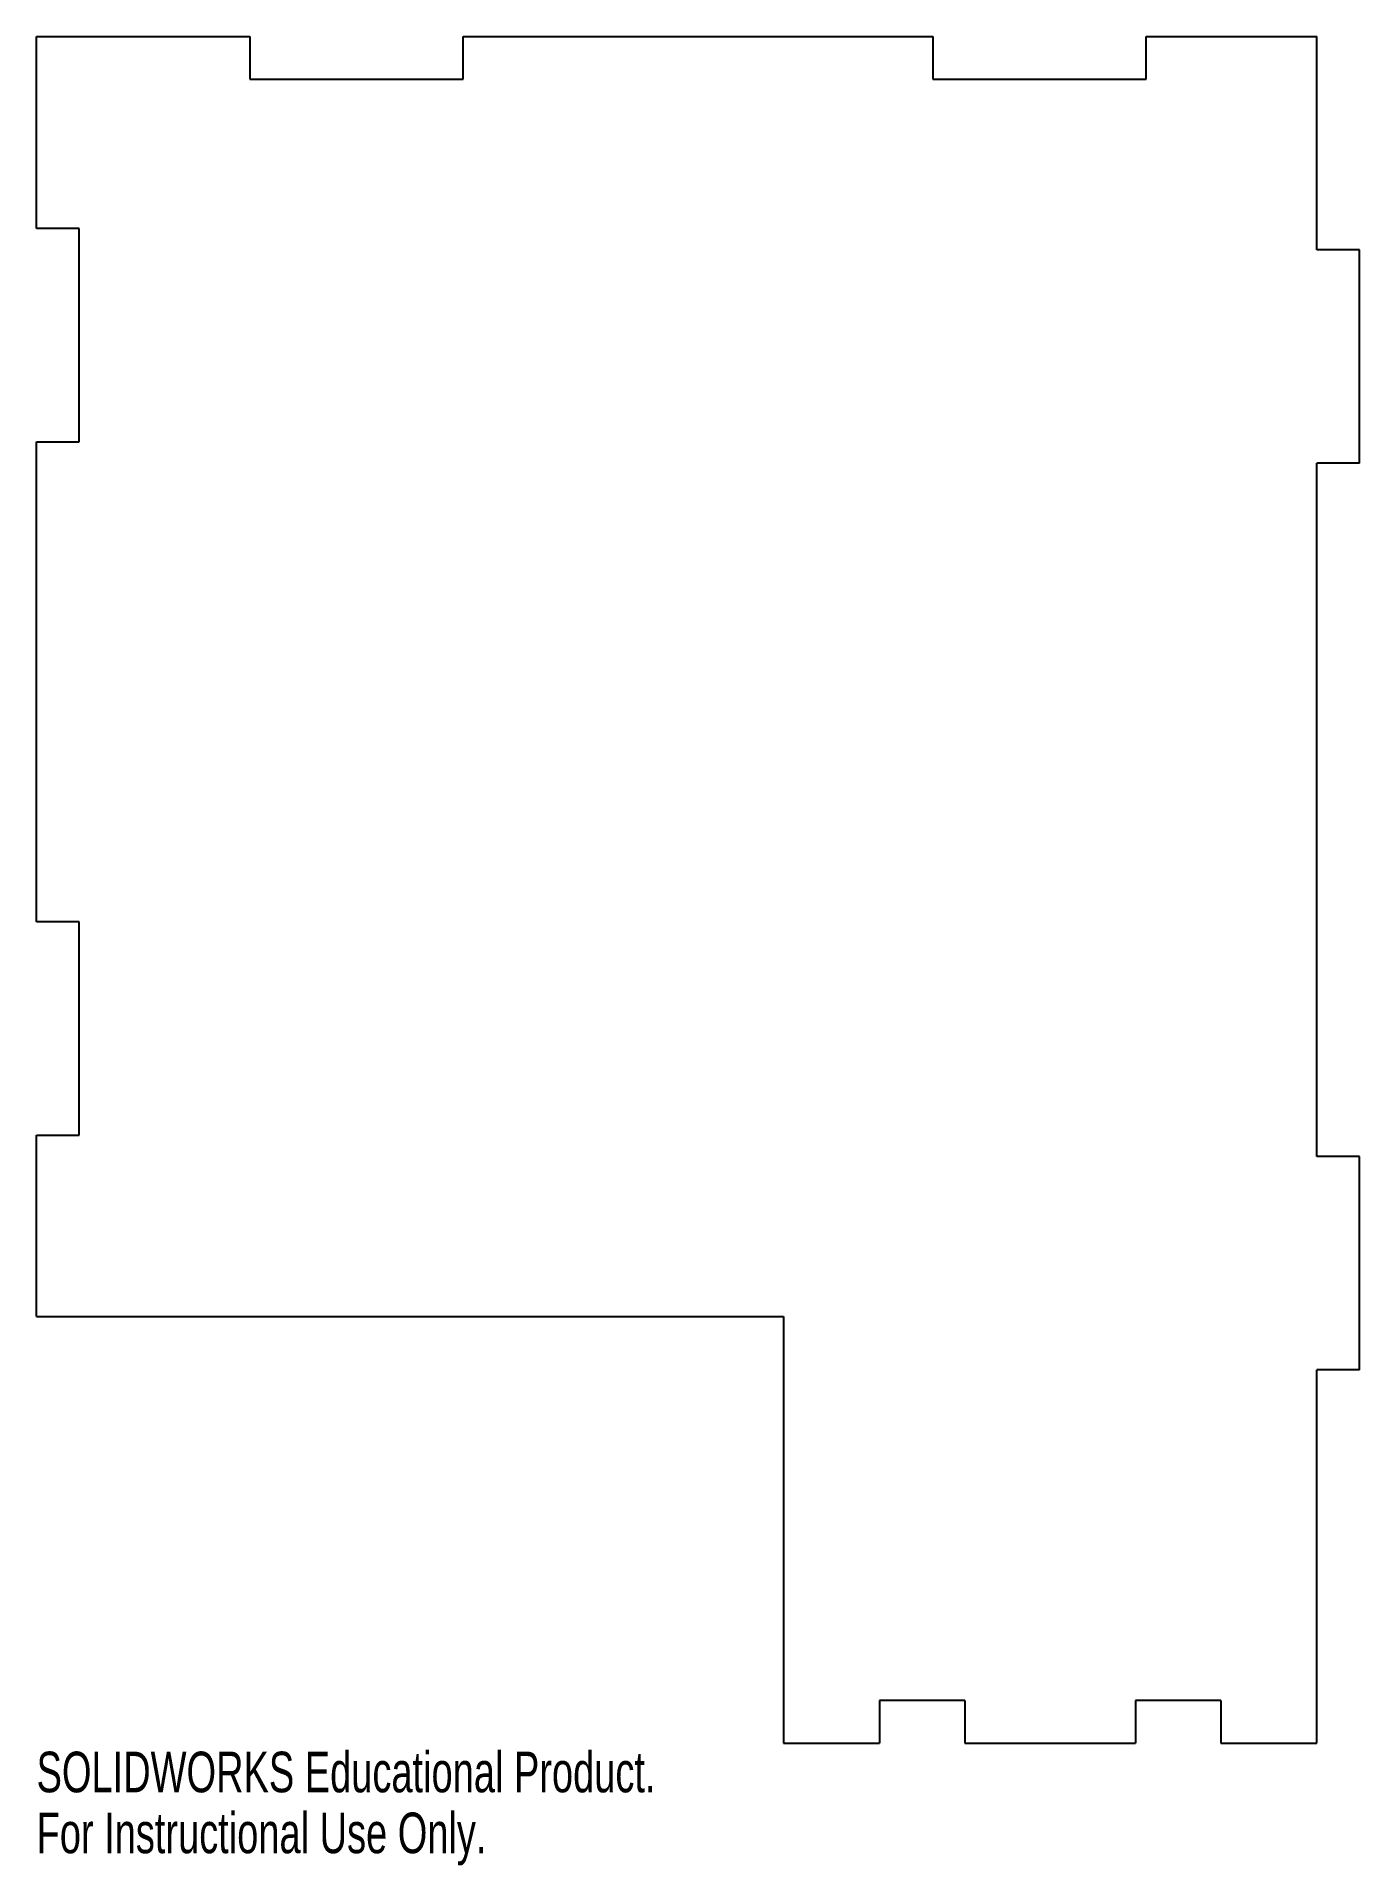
# Model space of a CAD drawing. Header units: inches. Extents: x -6 to 0.2, y -4.57 to 4.
import ezdxf

# ---------------------------------------------------------------- set-up
doc = ezdxf.new("R2010")
doc.units = ezdxf.units.IN
doc.header["$MEASUREMENT"] = 0
doc.styles.add('SLDTEXTSTYLE0', font='TXT', dxfattribs={"width": 0.7})

msp = doc.modelspace()

# ---------------------------------------------------------------- linework, layer by layer
at = {"color": 7, "linetype": 'Continuous', "lineweight": 25}
for p, q in [((-6, 4), (-5, 4)), ((-6, 3.1), (-6, 4)), ((-5, 4), (-5, 3.8)), ((-4, 4), (-1.8, 4)), ((-4, 3.8), (-4, 4)), ((-1.8, 4), (-1.8, 3.8)), ((-0.8, 4), (0, 4)), ((-0.8, 3.8), (-0.8, 4)), ((0, 3), (0, 4)), ((-5, 3.8), (-4, 3.8)), ((-1.8, 3.8), (-0.8, 3.8)), ((-5.8, 3.1), (-6, 3.1)), ((-5.8, 2.1), (-5.8, 3.1)), ((0.2, 3), (0, 3)), ((0.2, 2), (0.2, 3)), ((-6, -0.15), (-6, 2.1)), ((-6, 2.1), (-5.8, 2.1)), ((0, -1.25), (0, 2)), ((0.2, 2), (0, 2)), ((-5.8, -0.15), (-6, -0.15)), ((-5.8, -1.15), (-5.8, -0.15)), ((-6, -1.15), (-5.8, -1.15)), ((-6, -2), (-6, -1.15)), ((0.2, -1.25), (0, -1.25)), ((0.2, -2.25), (0.2, -1.25)), ((-6, -2), (-2.5, -2)), ((-2.5, -2), (-2.5, -4)), ((0, -4), (0, -2.25)), ((0.2, -2.25), (0, -2.25)), ((-2.05, -3.8), (-2.05, -4)), ((-1.65, -3.8), (-2.05, -3.8)), ((-1.65, -3.8), (-1.65, -4)), ((-0.85, -3.8), (-0.85, -4)), ((-0.45, -3.8), (-0.85, -3.8)), ((-0.45, -3.8), (-0.45, -4)), ((-2.5, -4), (-2.05, -4)), ((-1.65, -4), (-0.85, -4)), ((-0.45, -4), (0, -4))]:
    msp.add_line(p, q, dxfattribs=at)

# ---------------------------------------------------------------- texts
at = {"color": 7, "linetype": 'Continuous', "char_height": 0.1903, "attachment_point": 1, "style": 'SLDTEXTSTYLE0'}
for s, insert in [('SOLIDWORKS Educational Product.', (-6, -4.0401)), ('For Instructional Use Only.', (-6, -4.3256))]:
    msp.add_mtext(s, dxfattribs=dict(at, insert=insert))

doc.saveas('drawing.dxf')
